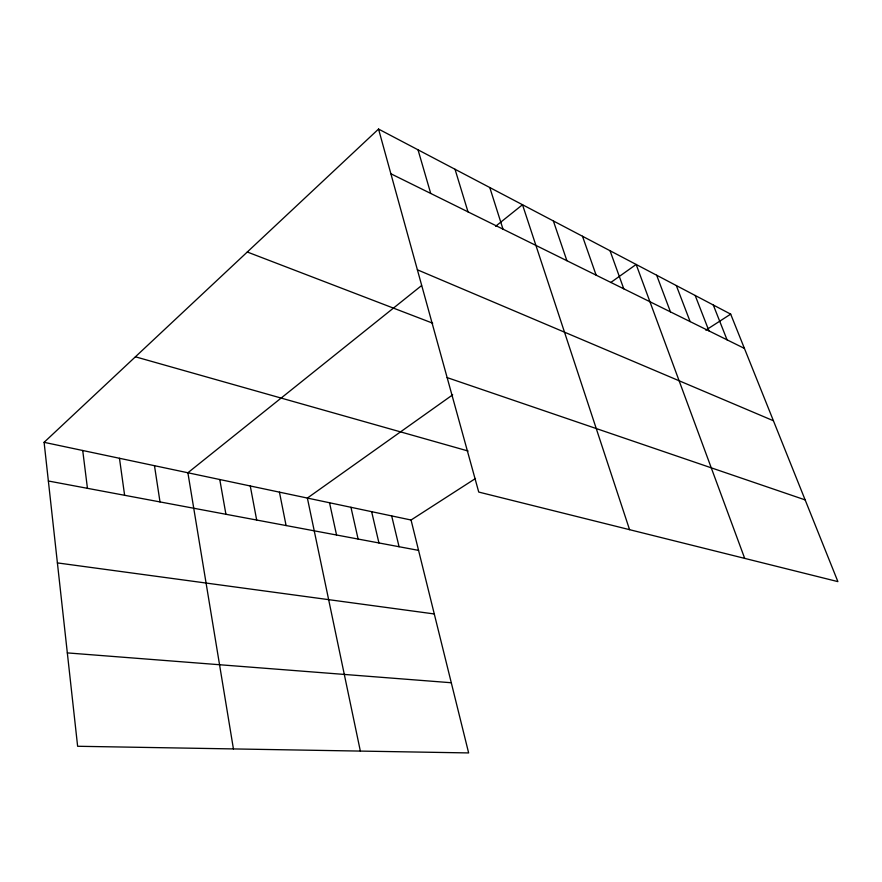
<?xml version="1.0" encoding="UTF-8"?>
<svg xmlns="http://www.w3.org/2000/svg" width="882" height="882" viewBox="0 0 882 882"><rect width="100%" height="100%" fill="white"/><g stroke="black" fill="none" stroke-linecap="round" stroke-linejoin="round"><path stroke-width="1.32" d="M44.1 442.323L411.056 520.016L468.64 752.93L77.627 746.271L44.1 442.323L378.543 129.07L730.682 314.135L837.9 581.624L478.739 492.068L378.543 129.07M421.563 285.581L187.888 472.763L233.432 748.928M495.618 226.266L522.508 204.734L629.561 529.674M452.687 394.816L307.377 498.065L360.352 751.089M610.763 282.505L636.165 264.457L744.695 558.383M411.056 520.016L475.519 478.496M705.821 330.155L730.682 314.135M67.33 652.901L451.286 682.745M57.396 562.903L434.286 613.96M48.367 480.999L418.564 550.379M135.409 356.802L468.055 451M447.141 377.606L805.145 499.896M247.291 252.009L432.709 323.187M417.384 269.793L773.415 420.747M390.88 173.765L744.419 348.412M713.284 304.996L727.055 339.835M695.181 295.481L708.963 330.893M676.329 285.57L690.121 321.588M656.671 275.239L670.452 311.875M610.046 250.742L623.761 288.811M582.495 236.255L596.133 275.151M553.356 220.941L566.894 260.708M489.786 187.535L503.005 229.155M455.024 169.267L468.011 211.867M418.024 149.819L430.714 193.434M391.674 515.904L399.072 546.73M371.642 511.67L378.929 542.948M350.948 507.282L358.103 539.045M329.526 502.751L336.549 535.01M279.44 492.145L286.088 525.551M250.268 485.971L256.673 520.038M219.772 479.51L225.924 514.283M154.482 465.696L160.006 501.924M119.467 458.276L124.616 495.298M82.721 450.493L87.45 488.33"/></g></svg>
